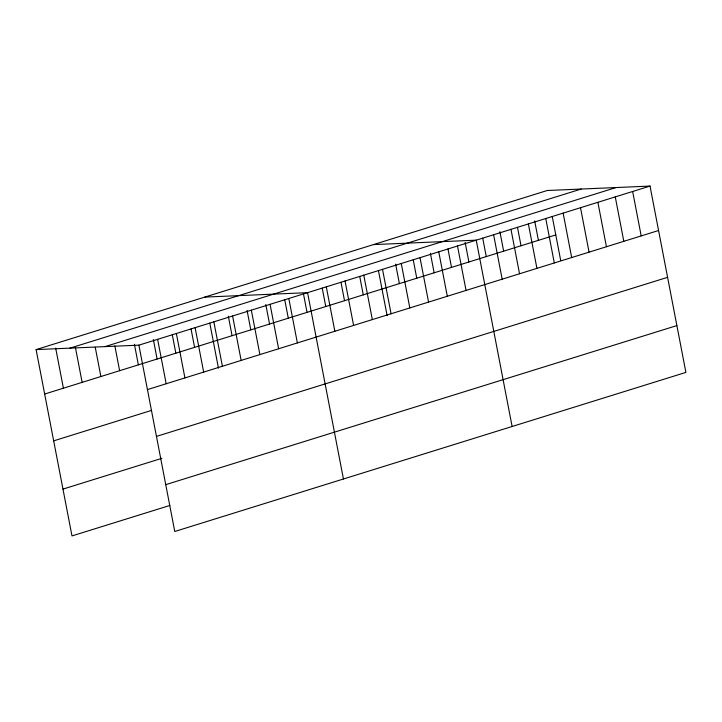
<?xml version="1.0" encoding="UTF-8"?>
<svg xmlns="http://www.w3.org/2000/svg" width="722" height="722" viewBox="0 0 722 722"><rect width="100%" height="100%" fill="white"/><g stroke="black" fill="none" stroke-linecap="round" stroke-linejoin="round"><path stroke-width="1.08" d="M36.1 349.601L547.231 190.509L650.017 186.077L685.9 372.399L174.769 531.491L138.886 345.161L36.1 349.601L71.983 535.923L169.85 505.463M70.016 348.13L581.156 189.047M104.97 346.623L616.101 187.54M138.886 345.161L650.017 186.077M44.656 394.031L555.787 234.939M147.441 389.591L658.572 230.508M53.672 440.853L151.548 410.394M156.457 436.413L667.588 277.329M62.967 489.101L161.881 458.317M165.744 484.661L676.884 325.577M373.445 244.605L476.231 240.164L512.115 426.494M204.777 297.103L307.563 292.663L343.437 478.993M632.643 191.483L641.199 235.913M615.261 196.889L623.817 241.319M597.879 202.304L606.435 246.734M580.506 207.71L589.062 252.14M563.124 213.116L571.68 257.546M552.24 216.519L560.705 260.489M545.751 218.531L554.306 262.961M534.659 220.842L538.413 240.354M528.369 223.937L536.924 268.367M517.484 227.34L521.031 245.76M510.986 229.343L519.542 273.773M499.895 231.663L503.658 251.166M493.613 234.758L502.169 279.188M482.729 238.152L486.276 256.581M465.139 242.484L468.894 261.987M457.495 245.994L466.051 290.425M447.974 248.973L451.521 267.393M438.75 251.834L447.306 296.264M430.384 253.296L434.139 272.808M420.005 257.664L428.561 302.094M413.219 259.794L416.765 278.214M401.27 263.494L409.825 307.924M395.629 264.117L399.383 283.62M382.525 269.333L391.08 313.763M378.454 270.606L387.127 315.64M363.78 275.163L372.335 319.593M359.718 276.445L363.265 294.865M345.044 280.993L353.599 325.423M340.974 282.275L344.52 300.695M326.299 286.833L334.855 331.263M322.229 288.105L325.775 306.534M303.493 293.944L307.04 312.364M288.818 298.493L297.374 342.923M284.748 299.774L288.295 318.194M270.073 304.332L278.629 348.762M265.795 304.522L269.559 324.034M251.337 310.162L259.893 354.592M247.059 310.361L250.814 329.864M232.592 315.992L241.148 360.422M228.314 316.191L232.069 335.694M213.847 321.832L222.403 366.262M209.786 323.104L218.45 368.139M195.111 327.662L203.667 372.092M191.041 328.943L194.588 347.363M176.367 333.492L184.922 377.922M172.296 334.773L175.843 353.193M157.622 339.331L166.186 383.761M153.353 339.52L157.107 359.033M134.4 344.277L138.362 364.863M114.825 345.775L119.626 370.693M95.25 347.273L100.881 376.532M75.458 347.688L82.137 382.362M55.675 348.103L63.401 388.192"/></g></svg>
